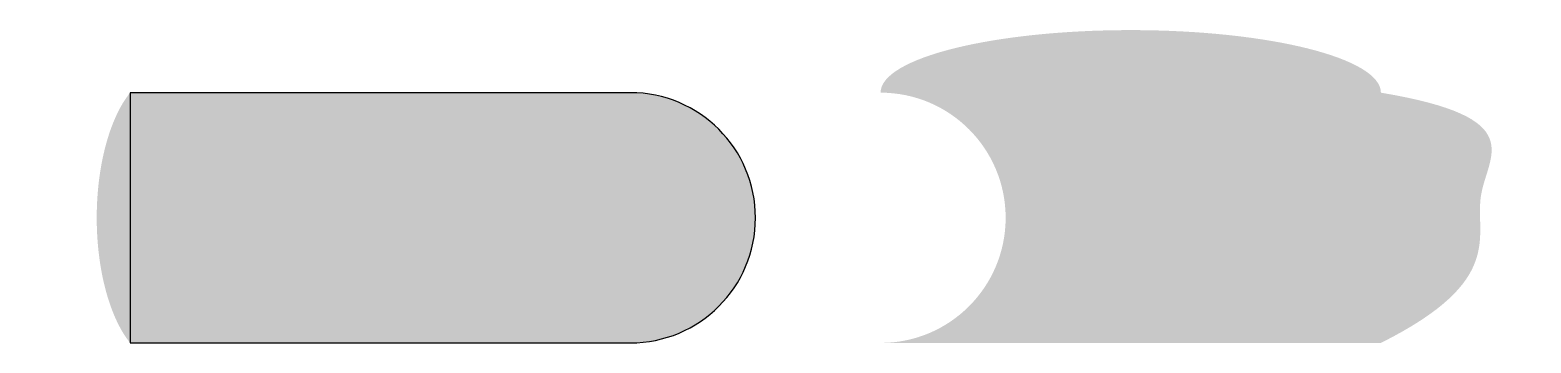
# Model space of a CAD drawing. Extents: x -8 to 112, y 0 to 25.
import ezdxf

# ---------------------------------------------------------------- set-up
doc = ezdxf.new("R2010")
doc.units = 0
doc.layers.get('0').update_dxf_attribs({"linetype": 'CONTINUOUS'})
doc.layers.add('HATCH', color=4, linetype='CONTINUOUS')

msp = doc.modelspace()

# ---------------------------------------------------------------- hatches: boundary and pattern name
at = {"layer": 'HATCH'}
h = msp.add_hatch(color=256, dxfattribs=at)
h.dxf.hatch_style = 1
edge = h.paths.add_edge_path()
edge.add_ellipse((80, 20), major_axis=(20, 0), ratio=0.25, start_angle=0, end_angle=180)
edge.add_arc((60, 10), 10, 270, 90, ccw=False)
edge.add_line((60, 0), (100, 0))
edge.add_spline(control_points=[(100, 0), (110, 5), (105, 12), (112, 18), (100, 20)], knot_values=[0, 0, 0, 0, 0.5, 1, 1, 1, 1], degree=3, periodic=0)
h.paths.add_polyline_path([(75, 5), (85, 5, 0.5), (85, 15), (75, 15)], flags=0)
h = msp.add_hatch(color=256, dxfattribs=at)
edge = h.paths.add_edge_path()
edge.add_line((0, 0), (40, 0))
edge.add_arc((40, 10), 10, 270, 90)
edge.add_line((40, 20), (0, 20))
edge.add_spline(control_points=[(0, 20), (-8, 10), (0, 0)], knot_values=[0, 0, 0, 1, 1, 1], weights=[1, 0.5, 1], degree=2, periodic=0)

# ---------------------------------------------------------------- linework, layer by layer
msp.add_lwpolyline([(0, 0), (40, 0, 1), (40, 20), (0, 20)], format="xyb", close=True)

doc.saveas('drawing.dxf')
